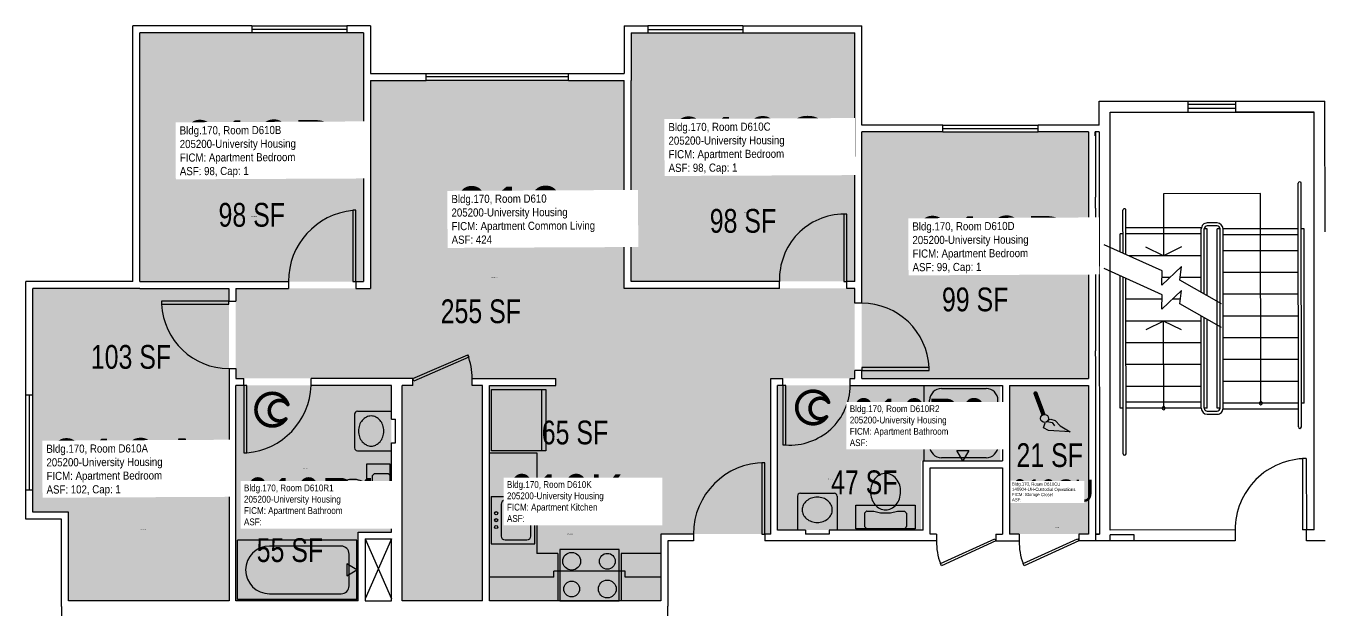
# Model space of a CAD drawing. Header units: inches. Extents: x -88 to 1916, y -52 to 2058.
# Drawn here: x 723 to 1379, y 1711 to 2006 of the extents above; entities that cross this region are included whole.
import ezdxf
from ezdxf.enums import TextEntityAlignment as Align

# ---------------------------------------------------------------- set-up
doc = ezdxf.new("R2010")
doc.units = ezdxf.units.IN
doc.header["$LTSCALE"] = 10
doc.header["$MEASUREMENT"] = 0
doc.layers.get('0').update_dxf_attribs({"linetype": 'CONTINUOUS'})
for name, color, linetype in [('A-DOOR', 2, 'CONTINUOUS'), ('A-FLOR', 3, 'CONTINUOUS'), ('A-GLAZ', 1, 'CONTINUOUS'), ('A-IDEN-ICON', 4, 'CONTINUOUS'), ('A-IDEN-RNUM', 7, 'CONTINUOUS'), ('A-IDEN-SNUM', 4, 'CONTINUOUS'), ('A-IDEN-VNUM', 4, 'CONTINUOUS'), ('A-WALL', 5, 'CONTINUOUS'), ('AREA-TEXT', 3, 'CONTINUOUS'), ('P-SANR-FIXT', 2, 'CONTINUOUS'), ('Rooms-Category-Color', 7, 'CONTINUOUS'), ('Rooms-College-Color', 7, 'CONTINUOUS'), ('Rooms-Department-Color', 7, 'CONTINUOUS'), ('Rooms-Division-Color', 7, 'CONTINUOUS'), ('Rooms-Information', 7, 'CONTINUOUS')]:
    doc.layers.add(name, color=color, linetype=linetype)
doc.styles.add('CP_AREA', font='arial.ttf', dxfattribs={"height": 15})
doc.styles.add('CP_ROOMSNUMBER', font='arial.ttf', dxfattribs={"height": 1})
doc.styles.add('CP_ROOMVNUMBER', font='arial.ttf', dxfattribs={"width": 0.85, "height": 0.075})

# ---------------------------------------------------------------- blocks, each defined once
blk = doc.blocks.new('CPCUST')
at = {"color": 0, "linetype": 'ByBlock'}
for p, q in [((0.0262, -0.0408), (0.0446, -0.0406)), ((0.0297, -0.0341), (0.0376, -0.0302)), ((0.0376, -0.0302), (0.0533, -0.0324)), ((0.0446, -0.0406), (0.0543, -0.0505)), ((0.0533, -0.0324), (0.0745, -0.0479)), ((0.0171, -0.0639), (0.02, -0.0466)), ((0.0358, -0.0705), (0.0171, -0.0639)), ((0.1117, -0.0625), (0.0358, -0.0705)), ((0.0745, -0.0479), (0.1117, -0.0625))]:
    blk.add_line(p, q, dxfattribs=at)
at = {"color": 0, "linetype": 'ByBlock', "const_width": 0.0075}
blk.add_lwpolyline([(-0.0332, 0.0481, 1), (-0.0268, 0.0519, 1)], format="xyb", close=True, dxfattribs=at)
at = {"color": 0, "linetype": 'ByBlock', "const_width": 0.015}
blk.add_lwpolyline([(-0.03, 0.05), (0.01, -0.0193)], dxfattribs=at)
at = {"color": 0, "linetype": 'ByBlock'}
blk.add_circle((0.0158, -0.0313), 0.0141, dxfattribs=at)
blk = doc.blocks.new('CPBATH')
at = {"color": 0, "linetype": 'ByBlock', "const_width": 0.0127}
for points in [[(0.0571, 0.0168, 0.861492), (-0.0551, 0, 1)], [(-0.0551, 0, 0.726902), (0.0487, -0.0337, 1)], [(0.0571, 0.0168, 0.729002), (-0.0084, -0.0042, 1)], [(-0.0084, -0.0042, 0.609468), (0.0487, -0.0337, 1)]]:
    blk.add_lwpolyline(points, format="xyb", dxfattribs=at)
at = {"color": 0, "linetype": 'ByBlock', "const_width": 0.00637}
for points in [[(0.0544, 0.0152, 1), (0.0599, 0.0184, 1)], [(0.0459, -0.0353, 1), (0.0515, -0.0321, 1)]]:
    blk.add_lwpolyline(points, format="xyb", close=True, dxfattribs=at)

msp = doc.modelspace()

# ---------------------------------------------------------------- hatches: boundary and pattern name
at = {"layer": 'Rooms-Category-Color', "true_color": 0x728ef3}
for points in [[(780.33, 2002.3), (893.33, 2002.3), (893.33, 1876.8), (780.33, 1876.8)], [(1028.33, 2002.31), (1141.33, 2002.31), (1141.33, 1876.81), (1028.33, 1876.81)], [(1137.27, 1827.84), (1141.27, 1827.84), (1141.27, 1831.84), (1141.27, 1873.34), (1024.77, 1873.34), (1024.77, 1978.34), (896.77, 1978.34), (896.77, 1873.34), (828.77, 1873.34), (828.77, 1827.84), (832.77, 1827.84), (866.77, 1827.84), (918.02, 1827.84), (918.02, 1824.34), (912.77, 1824.34), (912.77, 1715.59), (953.27, 1715.59), (953.27, 1824.34), (948.02, 1824.34), (948.02, 1827.84), (990.26, 1827.84), (990.26, 1824.34), (1043.27, 1824.34), (1043.27, 1749.39), (1098.77, 1749.39), (1098.77, 1827.84)], [(1144.81, 1827.81), (1259.34, 1827.81), (1259.33, 1952.31), (1144.83, 1952.31)], [(825.33, 1873.3), (726.33, 1873.3), (726.34, 1760.3), (744.34, 1760.3), (744.34, 1715.55), (825.34, 1715.55)], [(866.77, 1824.34), (828.77, 1824.34), (828.77, 1715.59), (890.52, 1715.59), (890.52, 1750.34), (907.27, 1750.34), (907.27, 1824.34)], [(1043.27, 1824.34), (956.77, 1824.34), (956.77, 1715.59), (1043.27, 1715.59)], [(1106.27, 1824.34), (1102.27, 1824.34), (1102.27, 1751.34), (1174.77, 1751.34), (1174.77, 1786.34), (1214.77, 1786.34), (1214.77, 1824.34), (1136.27, 1824.34)], [(1259.34, 1749.31), (1219.34, 1749.31), (1219.34, 1824.31), (1259.34, 1824.31)]]:
    msp.add_hatch(color=171, dxfattribs=at).paths.add_polyline_path(points)
at = {"layer": 'Rooms-College-Color', "true_color": 0xadadad}
for points in [[(780.33, 2002.3), (893.33, 2002.3), (893.33, 1876.8), (780.33, 1876.8)], [(1028.33, 2002.31), (1141.33, 2002.31), (1141.33, 1876.81), (1028.33, 1876.81)], [(1137.27, 1827.84), (1141.27, 1827.84), (1141.27, 1831.84), (1141.27, 1873.34), (1024.77, 1873.34), (1024.77, 1978.34), (896.77, 1978.34), (896.77, 1873.34), (828.77, 1873.34), (828.77, 1827.84), (832.77, 1827.84), (866.77, 1827.84), (918.02, 1827.84), (918.02, 1824.34), (912.77, 1824.34), (912.77, 1715.59), (953.27, 1715.59), (953.27, 1824.34), (948.02, 1824.34), (948.02, 1827.84), (990.26, 1827.84), (990.26, 1824.34), (1043.27, 1824.34), (1043.27, 1749.39), (1098.77, 1749.39), (1098.77, 1827.84)], [(1144.81, 1827.81), (1259.34, 1827.81), (1259.33, 1952.31), (1144.83, 1952.31)], [(825.33, 1873.3), (726.33, 1873.3), (726.34, 1760.3), (744.34, 1760.3), (744.34, 1715.55), (825.34, 1715.55)], [(866.77, 1824.34), (828.77, 1824.34), (828.77, 1715.59), (890.52, 1715.59), (890.52, 1750.34), (907.27, 1750.34), (907.27, 1824.34)], [(1043.27, 1824.34), (956.77, 1824.34), (956.77, 1715.59), (1043.27, 1715.59)], [(1106.27, 1824.34), (1102.27, 1824.34), (1102.27, 1751.34), (1174.77, 1751.34), (1174.77, 1786.34), (1214.77, 1786.34), (1214.77, 1824.34), (1136.27, 1824.34)], [(1259.34, 1749.31), (1219.34, 1749.31), (1219.34, 1824.31), (1259.34, 1824.31)]]:
    msp.add_hatch(color=253, dxfattribs=at).paths.add_polyline_path(points)
at = {"layer": 'Rooms-Department-Color', "true_color": 0x604aed}
for points in [[(780.33, 2002.3), (893.33, 2002.3), (893.33, 1876.8), (780.33, 1876.8)], [(1028.33, 2002.31), (1141.33, 2002.31), (1141.33, 1876.81), (1028.33, 1876.81)], [(1137.27, 1827.84), (1141.27, 1827.84), (1141.27, 1831.84), (1141.27, 1873.34), (1024.77, 1873.34), (1024.77, 1978.34), (896.77, 1978.34), (896.77, 1873.34), (828.77, 1873.34), (828.77, 1827.84), (832.77, 1827.84), (866.77, 1827.84), (918.02, 1827.84), (918.02, 1824.34), (912.77, 1824.34), (912.77, 1715.59), (953.27, 1715.59), (953.27, 1824.34), (948.02, 1824.34), (948.02, 1827.84), (990.26, 1827.84), (990.26, 1824.34), (1043.27, 1824.34), (1043.27, 1749.39), (1098.77, 1749.39), (1098.77, 1827.84)], [(1144.81, 1827.81), (1259.34, 1827.81), (1259.33, 1952.31), (1144.83, 1952.31)], [(825.33, 1873.3), (726.33, 1873.3), (726.34, 1760.3), (744.34, 1760.3), (744.34, 1715.55), (825.34, 1715.55)], [(866.77, 1824.34), (828.77, 1824.34), (828.77, 1715.59), (890.52, 1715.59), (890.52, 1750.34), (907.27, 1750.34), (907.27, 1824.34)], [(1043.27, 1824.34), (956.77, 1824.34), (956.77, 1715.59), (1043.27, 1715.59)], [(1106.27, 1824.34), (1102.27, 1824.34), (1102.27, 1751.34), (1174.77, 1751.34), (1174.77, 1786.34), (1214.77, 1786.34), (1214.77, 1824.34), (1136.27, 1824.34)], [(1259.34, 1749.31), (1219.34, 1749.31), (1219.34, 1824.31), (1259.34, 1824.31)]]:
    msp.add_hatch(color=173, dxfattribs=at).paths.add_polyline_path(points)
at = {"layer": 'Rooms-Division-Color', "true_color": 0x604aed}
for points in [[(780.33, 2002.3), (893.33, 2002.3), (893.33, 1876.8), (780.33, 1876.8)], [(1028.33, 2002.31), (1141.33, 2002.31), (1141.33, 1876.81), (1028.33, 1876.81)], [(1137.27, 1827.84), (1141.27, 1827.84), (1141.27, 1831.84), (1141.27, 1873.34), (1024.77, 1873.34), (1024.77, 1978.34), (896.77, 1978.34), (896.77, 1873.34), (828.77, 1873.34), (828.77, 1827.84), (832.77, 1827.84), (866.77, 1827.84), (918.02, 1827.84), (918.02, 1824.34), (912.77, 1824.34), (912.77, 1715.59), (953.27, 1715.59), (953.27, 1824.34), (948.02, 1824.34), (948.02, 1827.84), (990.26, 1827.84), (990.26, 1824.34), (1043.27, 1824.34), (1043.27, 1749.39), (1098.77, 1749.39), (1098.77, 1827.84)], [(1144.81, 1827.81), (1259.34, 1827.81), (1259.33, 1952.31), (1144.83, 1952.31)], [(825.33, 1873.3), (726.33, 1873.3), (726.34, 1760.3), (744.34, 1760.3), (744.34, 1715.55), (825.34, 1715.55)], [(866.77, 1824.34), (828.77, 1824.34), (828.77, 1715.59), (890.52, 1715.59), (890.52, 1750.34), (907.27, 1750.34), (907.27, 1824.34)], [(1043.27, 1824.34), (956.77, 1824.34), (956.77, 1715.59), (1043.27, 1715.59)], [(1106.27, 1824.34), (1102.27, 1824.34), (1102.27, 1751.34), (1174.77, 1751.34), (1174.77, 1786.34), (1214.77, 1786.34), (1214.77, 1824.34), (1136.27, 1824.34)], [(1259.34, 1749.31), (1219.34, 1749.31), (1219.34, 1824.31), (1259.34, 1824.31)]]:
    msp.add_hatch(color=173, dxfattribs=at).paths.add_polyline_path(points)

# ---------------------------------------------------------------- linework, layer by layer
at = {"layer": 'A-DOOR'}
for p, q in [((887.83, 1912.8), (887.83, 1876.8)), ((889.33, 1912.8), (887.83, 1912.8)), ((889.33, 1876.8), (889.33, 1912.8)), ((1135.82, 1910.81), (1135.83, 1876.81)), ((1137.32, 1910.81), (1135.82, 1910.81)), ((1137.33, 1876.81), (1137.32, 1910.81)), ((887.83, 1876.8), (889.33, 1876.8)), ((1135.83, 1876.81), (1137.33, 1876.81)), ((791.33, 1866.8), (791.33, 1865.3)), ((825.33, 1866.8), (791.33, 1866.8)), ((791.33, 1865.3), (825.33, 1865.3)), ((825.33, 1865.3), (825.33, 1866.8)), ((918.09, 1827.8), (945.88, 1839.86)), ((946.38, 1838.54), (918.59, 1826.48)), ((945.88, 1839.86), (946.38, 1838.54)), ((1178.81, 1833.31), (1144.81, 1833.31)), ((1144.81, 1833.31), (1144.81, 1831.81)), ((1144.81, 1831.81), (1178.81, 1831.81)), ((1178.81, 1831.81), (1178.81, 1833.31)), ((832.84, 1824.3), (832.84, 1790.3)), ((834.34, 1824.3), (832.84, 1824.3)), ((834.34, 1790.3), (834.34, 1824.3)), ((918.59, 1826.48), (918.09, 1827.8)), ((1104.96, 1824.31), (1104.96, 1794.31)), ((1106.46, 1824.31), (1104.96, 1824.31)), ((1106.46, 1794.31), (1106.46, 1824.31)), ((1104.96, 1794.31), (1106.46, 1794.31)), ((832.84, 1790.3), (834.34, 1790.3)), ((1094.34, 1785.31), (1094.34, 1749.31)), ((1095.84, 1785.31), (1094.34, 1785.31)), ((1095.84, 1749.31), (1095.84, 1785.31)), ((1369.27, 1787.37), (1367.27, 1787.37)), ((1367.27, 1787.37), (1367.29, 1751.37)), ((1369.27, 1787.37), (1369.29, 1751.37)), ((1369.29, 1751.37), (1367.29, 1751.37)), ((1094.34, 1749.31), (1095.84, 1749.31)), ((1184.53, 1734.43), (1212.06, 1746.96)), ((1212.59, 1745.81), (1185.05, 1733.28)), ((1212.06, 1746.96), (1212.59, 1745.81)), ((1226.28, 1734.43), (1253.81, 1746.96)), ((1254.34, 1745.81), (1226.8, 1733.28)), ((1253.81, 1746.96), (1254.34, 1745.81)), ((1185.05, 1733.28), (1184.53, 1734.43)), ((1226.8, 1733.28), (1226.28, 1734.43))]:
    msp.add_line(p, q, dxfattribs=at)
for centre, radius, start, end in [((891.33, 1876.8), 36, 95.58027, 180.00104), ((1136.04, 1878.07), 32.74, 90.37521, 182.2112), ((825.45, 1866.95), 34.15, 182.77323, 269.81318), ((1144.79, 1831.75), 34.06, 2.61913, 89.92593), ((914.09, 1827.8), 34, 0.00104, 20.76941), ((831.32, 1825.71), 35.54, 274.86122, 357.72518), ((1108.59, 1824.6), 30.37, 265.97113, 359.44972), ((1095.84, 1749.31), 36, 90.00104, 180.00104), ((1369.29, 1751.37), 36, 90.03137, 180.03137), ((1211.66, 1744.92), 29.09, 178.24893, 201.15027), ((1253.41, 1744.92), 29.09, 178.24893, 201.15027)]:
    msp.add_arc(centre, radius, start, end, dxfattribs=at)
at = {"layer": 'A-FLOR'}
for p, q in [((1333.68, 1966.1), (1309.68, 1966.09)), ((1333.68, 1964.1), (1309.68, 1964.09)), ((1365.27, 1803.37), (1365.2, 1926.37)), ((1366.77, 1803.37), (1366.7, 1926.37)), ((1346.2, 1921.15), (1297.2, 1921.12)), ((1297.2, 1921.12), (1297.22, 1889.83)), ((1346.26, 1815.36), (1346.2, 1921.15)), ((1276.72, 1891.11), (1276.71, 1912.82)), ((1278.22, 1890.43), (1278.21, 1912.82)), ((1316.21, 1903.84), (1278.21, 1903.82)), ((1316.23, 1871.31), (1316.21, 1903.34)), ((1319.21, 1903.34), (1317.71, 1903.34)), ((1317.73, 1870.46), (1317.71, 1903.34)), ((1324.21, 1906.34), (1319.21, 1906.34)), ((1324.21, 1904.84), (1319.21, 1904.84)), ((1319.23, 1869.61), (1319.21, 1903.34)), ((1325.71, 1903.35), (1324.21, 1903.34)), ((1324.26, 1812.84), (1324.21, 1903.34)), ((1325.76, 1812.85), (1325.71, 1903.35)), ((1365.21, 1903.37), (1327.21, 1903.35)), ((1327.26, 1812.85), (1327.21, 1903.35)), ((1368.21, 1903.37), (1366.71, 1903.37)), ((1368.26, 1815.37), (1368.21, 1903.37)), ((1276.71, 1900.82), (1275.21, 1900.82)), ((1275.22, 1891.79), (1275.21, 1900.82)), ((1316.21, 1900.84), (1278.21, 1900.82)), ((1365.21, 1900.37), (1327.21, 1900.35)), ((1296.55, 1882.14), (1267.22, 1895.4)), ((1316.22, 1889.84), (1279.57, 1889.82)), ((1297.22, 1889.83), (1288.22, 1894.22)), ((1306.22, 1894.23), (1297.22, 1889.83)), ((1365.22, 1892.37), (1327.22, 1892.35)), ((1296.56, 1870.14), (1267.23, 1883.4)), ((1306.2, 1884.3), (1296.26, 1874.91)), ((1305.38, 1877.45), (1306.2, 1884.3)), ((1275.26, 1812.82), (1275.22, 1879.79)), ((1276.77, 1789.82), (1276.72, 1879.11)), ((1278.27, 1789.82), (1278.22, 1878.43)), ((1296.26, 1874.91), (1296.55, 1882.14)), ((1300.41, 1878.83), (1296.41, 1878.83)), ((1326.49, 1865.5), (1305.38, 1877.45)), ((1316.22, 1878.84), (1305.55, 1878.83)), ((1365.22, 1881.37), (1327.22, 1881.35)), ((1306.21, 1872.3), (1296.26, 1862.91)), ((1296.26, 1862.91), (1296.56, 1870.14)), ((1305.39, 1865.45), (1306.21, 1872.3)), ((1365.23, 1870.37), (1327.23, 1870.35)), ((1296.46, 1867.83), (1278.23, 1867.82)), ((1305.67, 1867.83), (1301.47, 1867.83)), ((1326.5, 1853.5), (1305.39, 1865.45)), ((1316.24, 1856.84), (1278.24, 1856.82)), ((1297.24, 1856.83), (1288.24, 1852.43)), ((1306.24, 1852.44), (1297.24, 1856.83)), ((1297.26, 1812.83), (1297.24, 1856.83)), ((1316.26, 1812.84), (1316.24, 1859.31)), ((1317.76, 1812.84), (1317.74, 1858.46)), ((1319.26, 1812.84), (1319.24, 1857.61)), ((1365.24, 1859.37), (1327.24, 1859.35)), ((1316.24, 1845.84), (1278.24, 1845.82)), ((1365.24, 1848.37), (1327.24, 1848.35)), ((1365.25, 1837.37), (1327.25, 1837.35)), ((1316.25, 1834.84), (1278.25, 1834.82)), ((1316.25, 1823.84), (1278.25, 1823.82)), ((1365.25, 1826.37), (1327.25, 1826.35)), ((1276.76, 1812.82), (1275.26, 1812.82)), ((1316.26, 1815.84), (1278.26, 1815.82)), ((1316.26, 1812.84), (1278.26, 1812.82)), ((1319.26, 1812.84), (1317.76, 1812.84)), ((1319.26, 1811.34), (1324.26, 1811.34)), ((1325.76, 1812.85), (1324.26, 1812.84)), ((1365.26, 1812.37), (1327.22, 1812.35)), ((1365.26, 1815.37), (1327.26, 1815.35)), ((1368.26, 1815.37), (1366.76, 1815.37)), ((1319.26, 1809.84), (1324.26, 1809.84)), ((907.34, 1746.8), (894.09, 1716.55)), ((894.09, 1746.8), (907.34, 1716.55))]:
    msp.add_line(p, q, dxfattribs=at)
for centre, radius, start, end in [((1365.95, 1926.37), 0.75, 0.03137, 180.03137), ((1277.46, 1912.82), 0.75, 0.03137, 180.03137), ((1319.21, 1903.34), 3, 90.03137, 180.03137), ((1319.21, 1903.34), 1.5, 90.03137, 180.03137), ((1324.21, 1903.34), 3, 0.03137, 90.03137), ((1324.21, 1903.34), 1.5, 0.03137, 90.03137), ((1297.26, 1812.83), 0.75, 90.03137, 270.03137), ((1297.26, 1812.83), 0.75, 270.03137, 90.03137), ((1319.26, 1812.84), 3, 180.03137, 270.03137), ((1319.26, 1812.84), 1.5, 180.03137, 270.03137), ((1324.26, 1812.84), 3, 270.03137, 0.03137), ((1324.26, 1812.84), 1.5, 270.03137, 0.03137), ((1346.26, 1815.36), 0.75, 90.03137, 270.03137), ((1346.26, 1815.36), 0.75, 270.03137, 90.03137), ((1366.02, 1803.37), 0.75, 180.03137, 0.03137), ((1277.52, 1789.82), 0.75, 180.03137, 0.03137)]:
    msp.add_arc(centre, radius, start, end, dxfattribs=at)
at = {"layer": 'A-GLAZ'}
for p, q in [((836.83, 2005.8), (884.83, 2005.8)), ((884.83, 2004.05), (836.83, 2004.05)), ((884.83, 2002.3), (836.83, 2002.3)), ((1084.83, 2005.81), (1036.83, 2005.81)), ((1036.83, 2004.06), (1084.83, 2004.06)), ((1036.83, 2002.31), (1084.83, 2002.31)), ((924.83, 1981.81), (996.83, 1981.81)), ((996.83, 1980.06), (924.83, 1980.06)), ((996.83, 1978.31), (924.83, 1978.31)), ((1185.83, 1955.81), (1233.83, 1955.81)), ((1185.83, 1954.06), (1233.83, 1954.06)), ((1185.83, 1952.31), (1233.83, 1952.31)), ((722.84, 1771.55), (722.84, 1819.55)), ((724.59, 1771.55), (724.59, 1819.55)), ((726.34, 1771.55), (726.34, 1819.55))]:
    msp.add_line(p, q, dxfattribs=at)
at = {"layer": 'A-WALL'}
for p, q in [((836.83, 2005.8), (776.83, 2005.8)), ((776.83, 1876.8), (776.83, 2005.8)), ((836.83, 2002.3), (780.33, 2002.3)), ((780.33, 1876.8), (780.33, 2002.3)), ((836.83, 2005.8), (836.83, 2002.3)), ((884.83, 2005.8), (884.83, 2002.3)), ((896.83, 2005.8), (884.83, 2005.8)), ((893.33, 2002.3), (884.83, 2002.3)), ((893.33, 2002.3), (893.33, 1979.3)), ((896.83, 2005.8), (896.83, 1981.8)), ((1024.83, 2005.81), (1024.83, 1981.81)), ((1024.83, 2005.81), (1036.83, 2005.81)), ((1028.33, 2002.31), (1028.33, 1978.31)), ((1028.33, 2002.31), (1036.83, 2002.31)), ((1036.83, 2005.81), (1036.83, 2002.31)), ((1084.83, 2005.81), (1084.83, 2002.31)), ((1084.83, 2005.81), (1144.83, 2005.81)), ((1084.83, 2002.31), (1141.33, 2002.31)), ((1141.33, 1955.81), (1141.33, 2002.31)), ((1144.83, 1955.81), (1144.83, 2005.81)), ((896.83, 1981.8), (924.83, 1981.81)), ((924.83, 1978.31), (924.83, 1981.81)), ((996.83, 1978.31), (996.83, 1981.81)), ((996.83, 1981.81), (1024.83, 1981.81)), ((893.33, 1979.3), (893.33, 1876.8)), ((896.83, 1978.3), (924.83, 1978.31)), ((896.83, 1978.3), (896.83, 1873.3)), ((996.83, 1978.31), (1024.83, 1978.31)), ((1024.83, 1873.31), (1024.83, 1978.31)), ((1028.33, 1876.81), (1028.33, 1978.31)), ((1264.68, 1967.81), (1309.68, 1967.84)), ((1264.68, 1955.81), (1264.68, 1967.81)), ((1309.68, 1967.84), (1333.68, 1967.85)), ((1309.68, 1962.34), (1309.68, 1967.84)), ((1333.68, 1967.85), (1378.68, 1967.87)), ((1333.68, 1962.35), (1333.68, 1967.85)), ((1378.71, 1901.87), (1378.68, 1967.87)), ((1270.18, 1962.32), (1309.68, 1962.34)), ((1270.29, 1751.32), (1270.18, 1962.32)), ((1309.68, 1962.34), (1333.68, 1962.35)), ((1373.18, 1962.37), (1333.68, 1962.35)), ((1333.68, 1962.35), (1373.18, 1962.37)), ((1373.29, 1751.37), (1373.18, 1962.37)), ((1141.33, 1876.81), (1141.33, 1955.81)), ((1185.83, 1955.81), (1144.83, 1955.81)), ((1185.83, 1952.31), (1185.83, 1955.81)), ((1233.83, 1952.31), (1233.83, 1955.81)), ((1262.83, 1955.81), (1233.83, 1955.81)), ((1264.68, 1955.81), (1262.68, 1955.81)), ((1144.83, 1865.81), (1144.83, 1952.31)), ((1185.83, 1952.31), (1144.83, 1952.31)), ((1259.33, 1952.31), (1233.83, 1952.31)), ((1259.33, 1952.31), (1259.34, 1827.81)), ((1262.69, 1950.31), (1262.68, 1952.31)), ((1264.68, 1952.31), (1262.68, 1952.31)), ((1262.83, 1952.31), (1262.83, 1919.31)), ((1264.68, 1952.31), (1264.71, 1901.81)), ((1262.7, 1919.31), (1262.71, 1913.81)), ((1262.83, 1913.81), (1262.83, 1841.81)), ((1264.71, 1898.31), (1264.8, 1749.31)), ((1264.73, 1901.81), (1264.73, 1898.31)), ((776.83, 1876.8), (722.83, 1876.8)), ((722.84, 1819.55), (722.83, 1876.8)), ((780.33, 1876.8), (855.33, 1876.8)), ((855.33, 1876.8), (855.33, 1873.3)), ((889.33, 1876.8), (889.33, 1873.3)), ((889.33, 1876.8), (893.33, 1876.8)), ((1103.33, 1876.81), (1028.33, 1876.81)), ((1103.33, 1873.31), (1103.33, 1876.81)), ((1137.33, 1873.31), (1137.33, 1876.81)), ((1141.33, 1876.81), (1137.33, 1876.81)), ((780.33, 1873.3), (726.33, 1873.3)), ((726.34, 1819.55), (726.33, 1873.3)), ((780.33, 1873.3), (825.33, 1873.3)), ((825.33, 1873.3), (825.33, 1866.8)), ((828.83, 1873.3), (828.83, 1866.8)), ((828.83, 1873.3), (855.33, 1873.3)), ((889.33, 1873.3), (896.83, 1873.3)), ((1103.33, 1873.31), (1024.83, 1873.31)), ((1141.33, 1873.31), (1137.33, 1873.31)), ((1141.33, 1865.81), (1141.33, 1873.31)), ((825.33, 1866.8), (828.83, 1866.8)), ((1144.83, 1865.81), (1141.33, 1865.81)), ((1262.74, 1841.81), (1262.75, 1836.31)), ((825.34, 1832.8), (828.84, 1832.8)), ((825.34, 1832.8), (825.34, 1715.55)), ((828.84, 1832.8), (828.84, 1827.8)), ((1144.81, 1831.81), (1141.34, 1831.81)), ((1141.34, 1827.81), (1141.34, 1831.81)), ((1144.81, 1827.81), (1144.81, 1831.81)), ((1262.83, 1836.31), (1262.84, 1751.31)), ((828.84, 1827.8), (832.84, 1827.8)), ((832.84, 1824.3), (828.84, 1824.3)), ((828.84, 1715.55), (828.84, 1824.3)), ((832.84, 1824.3), (832.84, 1827.8)), ((832.84, 1824.3), (832.84, 1827.8)), ((866.84, 1824.3), (866.84, 1827.8)), ((918.09, 1827.8), (866.84, 1827.8)), ((907.34, 1824.3), (866.84, 1824.3)), ((907.34, 1807.3), (907.34, 1824.3)), ((918.09, 1824.3), (912.84, 1824.3)), ((912.84, 1715.55), (912.84, 1824.3)), ((918.09, 1824.3), (918.09, 1827.8)), ((948.09, 1824.31), (948.09, 1827.81)), ((948.09, 1827.81), (990.32, 1827.81)), ((953.34, 1824.31), (948.09, 1824.31)), ((953.34, 1715.56), (953.34, 1824.31)), ((956.84, 1824.31), (990.32, 1824.31)), ((956.84, 1715.56), (956.84, 1824.31)), ((990.32, 1824.31), (990.32, 1827.81)), ((1098.84, 1827.81), (1104.96, 1827.81)), ((1098.84, 1749.31), (1098.84, 1827.81)), ((1104.96, 1824.31), (1102.34, 1824.31)), ((1102.34, 1751.31), (1102.34, 1824.31)), ((1104.96, 1824.31), (1104.96, 1827.81)), ((1138.96, 1824.31), (1138.96, 1827.81)), ((1138.96, 1827.81), (1141.34, 1827.81)), ((1138.96, 1824.31), (1215.84, 1824.31)), ((1144.81, 1827.81), (1259.34, 1827.81)), ((1215.84, 1824.31), (1215.84, 1786.31)), ((1219.34, 1824.31), (1219.34, 1749.31)), ((1219.34, 1824.31), (1259.34, 1824.31)), ((1259.34, 1824.31), (1259.34, 1749.31)), ((722.84, 1819.55), (726.34, 1819.55)), ((907.34, 1807.3), (909.34, 1807.3)), ((909.34, 1795.3), (909.34, 1807.3)), ((907.34, 1795.3), (909.34, 1795.3)), ((907.34, 1750.3), (907.34, 1795.3)), ((1175.84, 1786.31), (1215.84, 1786.31)), ((1175.84, 1751.31), (1175.84, 1786.31)), ((1179.34, 1782.81), (1215.84, 1782.81)), ((1179.34, 1749.31), (1179.34, 1782.81)), ((1215.84, 1782.81), (1215.84, 1749.31)), ((722.84, 1771.55), (726.34, 1771.55)), ((722.84, 1756.8), (722.84, 1771.55)), ((726.34, 1760.3), (726.34, 1771.55)), ((744.34, 1760.3), (726.34, 1760.3)), ((744.34, 1715.55), (744.34, 1760.3)), ((740.84, 1756.8), (722.84, 1756.8)), ((740.84, 1712.8), (740.84, 1756.8)), ((1116.34, 1751.31), (1102.34, 1751.31)), ((1116.34, 1751.31), (1116.34, 1749.31)), ((1128.34, 1751.31), (1128.34, 1749.31)), ((1175.84, 1751.31), (1128.34, 1751.31)), ((1262.79, 1751.31), (1262.8, 1749.31)), ((1262.84, 1751.31), (1262.84, 1745.81)), ((1333.29, 1751.35), (1270.29, 1751.32)), ((1333.29, 1751.35), (1333.3, 1745.85)), ((1369.3, 1745.87), (1369.29, 1751.37)), ((1373.29, 1751.37), (1369.29, 1751.37)), ((890.59, 1750.3), (907.34, 1750.3)), ((890.59, 1715.55), (890.59, 1750.3)), ((894.09, 1746.8), (907.34, 1746.8)), ((894.09, 1746.8), (894.09, 1715.55)), ((907.34, 1715.55), (907.34, 1746.8)), ((1059.84, 1749.31), (1043.34, 1749.31)), ((1043.34, 1749.31), (1043.34, 1715.56)), ((1059.84, 1745.81), (1046.84, 1745.81)), ((1046.84, 1745.81), (1046.84, 1712.81)), ((1059.84, 1749.31), (1059.84, 1745.81)), ((1098.84, 1749.31), (1095.84, 1749.31)), ((1095.84, 1749.31), (1095.84, 1745.81)), ((1182.59, 1745.81), (1095.84, 1745.81)), ((1128.34, 1749.31), (1116.34, 1749.31)), ((1182.59, 1749.31), (1179.34, 1749.31)), ((1182.59, 1749.31), (1182.59, 1745.81)), ((1212.59, 1749.31), (1212.59, 1745.81)), ((1212.59, 1749.31), (1215.84, 1749.31)), ((1212.59, 1745.81), (1224.34, 1745.81)), ((1224.34, 1749.31), (1219.34, 1749.31)), ((1224.34, 1749.31), (1224.34, 1745.81)), ((1254.34, 1749.31), (1254.34, 1745.81)), ((1259.34, 1749.31), (1254.34, 1749.31)), ((1262.84, 1745.81), (1254.34, 1745.81)), ((1262.8, 1749.31), (1264.8, 1749.31)), ((1264.8, 1749.31), (1262.8, 1749.31)), ((1264.8, 1745.81), (1262.8, 1745.81)), ((1270.3, 1745.82), (1264.8, 1745.81)), ((1282.3, 1748.82), (1270.3, 1748.82)), ((1270.3, 1745.82), (1270.3, 1748.82)), ((1282.3, 1745.82), (1270.3, 1745.82)), ((1282.3, 1745.82), (1282.3, 1748.82)), ((1333.3, 1745.85), (1282.3, 1745.82)), ((1378.8, 1745.87), (1369.3, 1745.87)), ((740.84, 1712.8), (740.84, 1668.8)), ((825.34, 1715.55), (744.34, 1715.55)), ((890.59, 1715.55), (828.84, 1715.55)), ((894.09, 1715.55), (907.34, 1715.55)), ((953.34, 1715.56), (912.84, 1715.55)), ((1043.34, 1715.56), (956.84, 1715.56)), ((1046.84, 1679.81), (1046.84, 1712.81))]:
    msp.add_line(p, q, dxfattribs=at)
at = {"layer": 'P-SANR-FIXT'}
for p, q in [((1176.21, 1824.31), (1176.21, 1786.31)), ((957.82, 1791.31), (957.82, 1822.31)), ((957.82, 1822.31), (985.32, 1822.31)), ((983.07, 1822.31), (983.07, 1791.31)), ((985.32, 1822.31), (985.32, 1791.31)), ((1179.09, 1793.81), (1179.09, 1816.81)), ((1185.09, 1822.81), (1207.59, 1822.81)), ((1213.59, 1793.81), (1213.59, 1816.81)), ((890.21, 1811.3), (907.34, 1811.3)), ((888.71, 1809.8), (888.71, 1792.8)), ((890.21, 1791.3), (907.34, 1791.3)), ((985.32, 1791.31), (957.82, 1791.31)), ((1195.84, 1786.31), (1192.84, 1791.51)), ((1192.84, 1791.51), (1198.84, 1791.51)), ((1198.84, 1791.51), (1195.84, 1786.31)), ((894.71, 1784.65), (894.71, 1754.65)), ((906.71, 1784.65), (894.71, 1784.65)), ((906.71, 1754.65), (906.71, 1784.65)), ((956.84, 1790.31), (980.84, 1790.31)), ((980.84, 1790.31), (980.84, 1739.56)), ((1207.59, 1787.81), (1185.09, 1787.81)), ((897.71, 1778.8), (898.59, 1779.68)), ((897.71, 1775.36), (897.71, 1778.8)), ((898.88, 1779.8), (905.54, 1779.8)), ((905.83, 1779.68), (906.71, 1778.8)), ((906.71, 1778.8), (906.71, 1759.8)), ((898.71, 1771.8), (897.73, 1775.25)), ((898.71, 1766.8), (898.71, 1771.8)), ((897.71, 1763.3), (898.71, 1766.8)), ((957.74, 1768.31), (979.74, 1768.31)), ((957.74, 1768.31), (957.74, 1744.31)), ((964.74, 1766.31), (975.74, 1766.31)), ((979.74, 1744.31), (979.74, 1768.31)), ((1112.34, 1768.43), (1112.34, 1751.31)), ((1113.84, 1769.93), (1130.84, 1769.93)), ((1132.34, 1768.43), (1132.34, 1751.31)), ((897.71, 1759.98), (897.71, 1763.3)), ((898.71, 1758.8), (897.83, 1759.68)), ((905.71, 1758.8), (898.71, 1758.8)), ((906.71, 1759.8), (905.71, 1758.8)), ((962.74, 1764.31), (962.74, 1748.31)), ((977.74, 1748.31), (977.74, 1764.31)), ((1141.84, 1763.93), (1171.84, 1763.93)), ((1141.84, 1751.93), (1141.84, 1763.93)), ((1146.34, 1759.93), (1147.21, 1760.81)), ((1146.34, 1752.93), (1146.34, 1759.93)), ((1147.51, 1760.93), (1150.84, 1760.93)), ((1150.84, 1760.93), (1154.28, 1759.95)), ((1154.39, 1759.93), (1159.28, 1759.93)), ((1159.39, 1759.95), (1162.84, 1760.93)), ((1162.84, 1760.93), (1166.34, 1760.93)), ((1166.34, 1760.93), (1167.21, 1760.06)), ((1167.34, 1759.76), (1167.34, 1753.11)), ((1171.84, 1763.93), (1171.84, 1751.93)), ((894.71, 1754.65), (906.71, 1754.65)), ((1171.84, 1751.93), (1141.84, 1751.93)), ((1147.34, 1751.93), (1146.34, 1752.93)), ((1166.34, 1751.93), (1147.34, 1751.93)), ((1167.21, 1752.81), (1166.34, 1751.93)), ((889.96, 1746.18), (829.71, 1746.18)), ((829.71, 1716.18), (829.71, 1746.18)), ((889.96, 1716.18), (889.96, 1746.18)), ((964.74, 1746.31), (975.74, 1746.31)), ((881.93, 1743.23), (845.78, 1743.23)), ((885.95, 1723.15), (885.95, 1739.21)), ((957.74, 1744.31), (979.74, 1744.31)), ((991.34, 1739.56), (980.84, 1739.56)), ((991.34, 1739.56), (991.34, 1715.56)), ((1022.34, 1741.56), (992.34, 1741.56)), ((992.34, 1741.56), (992.34, 1715.56)), ((1022.34, 1715.56), (1022.34, 1741.56)), ((1023.34, 1739.56), (1023.34, 1715.56)), ((1043.34, 1739.56), (1023.34, 1739.56)), ((889.96, 1731.18), (884.77, 1734.18)), ((884.77, 1734.18), (884.77, 1728.18)), ((884.77, 1728.18), (889.96, 1731.18)), ((989.34, 1727.56), (956.84, 1727.56)), ((989.34, 1727.56), (989.34, 1730.56)), ((1025.34, 1730.56), (989.34, 1730.56)), ((1025.34, 1727.56), (1025.34, 1730.56)), ((1043.34, 1727.56), (1025.34, 1727.56)), ((845.78, 1719.13), (881.93, 1719.13)), ((889.96, 1716.18), (829.71, 1716.18)), ((992.34, 1715.56), (1022.34, 1715.56))]:
    msp.add_line(p, q, dxfattribs=at)
for centre, radius in [((960.24, 1759.81), 0.791), ((967.36, 1756.31), 1.5), ((960.24, 1756.31), 0.791), ((960.24, 1752.81), 0.791), ((998.34, 1735.56), 4.5), ((1016.34, 1735.56), 4), ((998.34, 1721.56), 4), ((1016.34, 1721.56), 4.5)]:
    msp.add_circle(centre, radius, dxfattribs=at)
for centre, radius, start, end in [((1185.09, 1816.81), 6, 90.00104, 180.00104), ((1207.59, 1816.81), 6, 0.00104, 90.00104), ((890.21, 1809.8), 1.5, 90.00104, 180.00104), ((899.71, 1801.3), 9, 160.77168, 180.00104), ((898.44, 1801.75), 7.65, 139.90013, 160.77168), ((897.63, 1802.43), 6.59, 116.19262, 139.90013), ((897.11, 1803.48), 5.42, 90.00104, 116.19262), ((897.11, 1803.48), 5.42, 63.80945, 90.00104), ((896.59, 1802.43), 6.59, 40.10194, 63.80945), ((895.78, 1801.75), 7.65, 19.23039, 40.10194), ((894.51, 1801.3), 9, 0.00104, 19.23039), ((899.71, 1801.3), 9, 180.00104, 199.23039), ((898.44, 1800.86), 7.65, 199.23039, 220.10194), ((895.78, 1800.86), 7.65, 319.90013, 340.77168), ((894.51, 1801.3), 9, 340.77168, 0.00104), ((890.21, 1792.8), 1.5, 180.00104, 270.00104), ((897.63, 1800.18), 6.59, 220.10194, 243.80945), ((897.11, 1799.12), 5.42, 243.80945, 270.00104), ((897.11, 1799.12), 5.42, 270.00104, 296.19262), ((896.59, 1800.18), 6.59, 296.19262, 319.90013), ((1185.09, 1793.81), 6, 180.00104, 270.00104), ((1207.59, 1793.81), 6, 270.00104, 0.00104), ((898.88, 1779.39), 0.418, 90.00104, 135.00104), ((905.54, 1779.39), 0.418, 45.00104, 90.00104), ((1157.55, 1772.22), 7.89, 116.70223, 140.52858), ((1156.84, 1773.63), 6.3, 90.00104, 116.70223), ((1156.84, 1773.63), 6.3, 63.29985, 90.00104), ((1156.12, 1772.22), 7.89, 39.4735, 63.29985), ((885.02, 1769.3), 6.3, 153.29985, 180.00104), ((886.43, 1768.59), 7.89, 129.4735, 153.29985), ((887.93, 1766.77), 10.24, 108.83642, 129.4735), ((887.38, 1768.37), 8.55, 86.2256, 108.83642), ((887.95, 1765.73), 11.18, 71.16565, 90.00104), ((888.54, 1767.48), 9.33, 50.52858, 71.16565), ((889.46, 1768.59), 7.89, 26.70223, 50.52858), ((890.88, 1769.3), 6.3, 0.00104, 26.70223), ((1160.41, 1770.7), 11.18, 161.16565, 180.00104), ((1158.66, 1771.3), 9.33, 140.52858, 161.16565), ((1154.31, 1770.72), 10.24, 18.83642, 39.4735), ((1155.91, 1771.26), 8.55, 356.2256, 18.83642), ((885.02, 1769.3), 6.3, 180.00104, 206.70223), ((886.43, 1770.02), 7.89, 206.70223, 230.52858), ((889.46, 1770.02), 7.89, 309.4735, 333.29985), ((890.88, 1769.3), 6.3, 333.29985, 0.00104), ((898.29, 1768.75), 0.418, 0.00104, 15.94643), ((964.74, 1764.31), 2, 90.00104, 180.00104), ((975.74, 1764.31), 2, 0.00104, 90.00104), ((1113.84, 1768.43), 1.5, 90.00104, 180.00104), ((1121.21, 1761.02), 6.59, 130.10194, 153.80945), ((1121.89, 1760.2), 7.65, 109.23039, 130.10194), ((1122.34, 1758.93), 9, 90.00104, 109.23039), ((1122.34, 1758.93), 9, 70.77168, 90.00104), ((1122.78, 1760.2), 7.65, 49.90013, 70.77168), ((1123.46, 1761.02), 6.59, 26.19262, 49.90013), ((1130.84, 1768.43), 1.5, 0.00104, 90.00104), ((1160.41, 1770.7), 11.18, 180.00104, 198.83642), ((1158.66, 1770.1), 9.33, 198.83642, 219.4735), ((1155.01, 1770.1), 9.33, 320.52858, 341.16565), ((1153.26, 1770.7), 11.18, 341.16565, 0.00104), ((887.35, 1771.13), 9.33, 230.52858, 251.16565), ((887.95, 1772.88), 11.18, 251.16565, 270.00104), ((887.95, 1772.88), 11.18, 270.00104, 288.83642), ((888.54, 1771.13), 9.33, 288.83642, 309.4735), ((898.13, 1759.98), 0.418, 180.00104, 225.00104), ((1120.16, 1761.53), 5.42, 153.80945, 180.00104), ((1120.16, 1761.53), 5.42, 180.00104, 206.19262), ((1121.21, 1762.05), 6.59, 206.19262, 229.90013), ((1123.46, 1762.05), 6.59, 310.10194, 333.80945), ((1124.52, 1761.53), 5.42, 0.00104, 26.19262), ((1124.52, 1761.53), 5.42, 333.80945, 0.00104), ((1147.51, 1760.52), 0.418, 90.00104, 135.00104), ((1157.55, 1769.18), 7.89, 219.4735, 243.29985), ((1156.84, 1767.77), 6.3, 243.29985, 270.00104), ((1154.39, 1760.35), 0.418, 254.05564, 270.00104), ((1156.78, 1760.35), 0.418, 270.00104, 285.94643), ((1156.84, 1767.77), 6.3, 270.00104, 296.70223), ((1156.12, 1769.18), 7.89, 296.70223, 320.52858), ((1166.92, 1759.76), 0.418, 0.00104, 45.00104), ((1121.89, 1762.86), 7.65, 229.90013, 250.77168), ((1122.34, 1764.14), 9, 250.77168, 270.00104), ((1122.34, 1764.14), 9, 270.00104, 289.23039), ((1122.78, 1762.86), 7.65, 289.23039, 310.10194), ((1166.92, 1753.11), 0.418, 315.00104, 0.00104), ((964.74, 1748.31), 2, 180.00104, 270.00104), ((975.74, 1748.31), 2, 270.00104, 0.00104), ((845.78, 1731.18), 12.05, 90.00104, 270.00104), ((881.93, 1739.21), 4.02, 0.00104, 90.00104), ((881.93, 1723.15), 4.02, 270.00104, 0.00104)]:
    msp.add_arc(centre, radius, start, end, dxfattribs=at)

# ---------------------------------------------------------------- block references
at = {"layer": 'A-IDEN-ICON'}
for name, p, xscale, yscale, zscale, rotation in [('CPBATH', (846.88, 1812.1), 144.0000000054818, 144.0000000054818, 144.0000000054818, 1.252884216708593), ('CPBATH', (1119.9, 1813.2), 144.0000000054818, 144.0000000054818, 144.0000000054818, 1.252884216708593), ('CPCUST', (1235.63, 1812.48), 144.0000000047988, 144.0000000047988, 144.0000000047988, 350.4938025657615)]:
    msp.add_blockref(name, p, dxfattribs=dict(at, xscale=xscale, yscale=yscale, zscale=zscale, rotation=rotation))

# ---------------------------------------------------------------- texts
at = {"layer": 'A-IDEN-RNUM', "style": 'CP_ROOMSNUMBER'}
for s, rotation, p in [('0610-B0', 0.2938, (836.55, 1909.42)), ('0610-C0', 0.27218, (1085.36, 1911.51)), ('0610-00', 0.27608, (957.88, 1878.52)), ('0610-D0', 0.27608, (1206.29, 1862.11)), ('0610-A0', 0.2938, (780.73, 1751.29)), ('0610-CU', 359.81637, (1242.64, 1752.56))]:
    msp.add_text(s, height=0.36, rotation=rotation, dxfattribs=at).set_placement(p)
for s, p in [('0610-R1', (862.5, 1782.3)), ('0610-R2', (1127.23, 1776.87)), ('0610-K0', (996.04, 1749.19))]:
    msp.add_text(s, height=0.36, dxfattribs=at).set_placement(p)
at = {"layer": 'A-IDEN-SNUM', "style": 'CP_ROOMSNUMBER'}
for s, rotation, p in [('1700D610B0', 0.2938, (836.55, 1909.42)), ('1700D610C0', 0.27218, (1085.36, 1911.51)), ('1700D61000', 0.27608, (957.88, 1878.52)), ('1700D610D0', 0.27608, (1206.29, 1862.11)), ('1700D610A0', 0.2938, (780.73, 1751.29)), ('1700D610CU', 359.81637, (1242.64, 1752.56))]:
    msp.add_text(s, height=0.36, rotation=rotation, dxfattribs=at).set_placement(p)
for s, p in [('1700D610R1', (862.5, 1782.3)), ('1700D610R2', (1127.23, 1776.87)), ('1700D610K0', (996.04, 1749.19))]:
    msp.add_text(s, height=0.36, dxfattribs=at).set_placement(p)
at = {"layer": 'A-IDEN-VNUM', "style": 'CP_ROOMVNUMBER', "width": 0.85}
for s, height, rotation, p in [('610B', 28.8, 0.27218, (800.55, 1929.2)), ('610C', 28.8, 0.27218, (1047.31, 1930.89)), ('610', 28.8, 0.27218, (937.75, 1895.77)), ('610D', 28.8, 0.27218, (1170.48, 1880.73)), ('610A', 28.8, 0.27622, (733.24, 1768.47)), ('610CU', 11.143, 359.81637, (1220.66, 1765.8))]:
    msp.add_text(s, height=height, rotation=rotation, dxfattribs=at).set_placement(p)
at = {"layer": 'A-IDEN-VNUM', "style": 'CP_ROOMVNUMBER'}
for s, width, p in [('610R2', 0.7, (1138.78, 1793.66)), ('610R1', 0.7, (832.9, 1753.68)), ('610K', 0.75, (965.67, 1755.4))]:
    msp.add_text(s, height=24, dxfattribs=dict(at, width=width)).set_placement(p)
at = {"layer": 'AREA-TEXT', "style": 'CP_AREA', "width": 0.75}
for s, p in [('98 SF', (836.83, 1910.47)), ('98 SF', (1084.83, 1907.42)), ('99 SF', (1202.07, 1867.74)), ('255 SF', (952.48, 1861.76)), ('103 SF', (775.84, 1838.74)), ('65 SF', (1000.02, 1800.58)), ('21 SF', (1239.69, 1789.14)), ('47 SF', (1146.08, 1775.41)), ('55 SF', (856.09, 1741.18))]:
    msp.add_text(s, height=12, dxfattribs=at).set_placement(p, align=Align.MIDDLE_CENTER)

# ---------------------------------------------------------------- next in the draw order: texts
at = {"layer": 'Rooms-Information', "attachment_point": 7, "style": 'CP_ROOMVNUMBER', "bg_fill": 3, "box_fill_scale": 1.5, "bg_fill_color": 256, "bg_fill_true_color": 13158600, "bg_fill_transparency": 0}
for s, insert, char_height, width, rotation in [('Bldg.170, Room D610B^M^J205200-University Housing^M^JFICM: Apartment Bedroom^M^JASF: 98, Cap: 1', (800.55, 1929.2), 4.1143, 92.16, 0.27218), ('Bldg.170, Room D610C^M^J205200-University Housing^M^JFICM: Apartment Bedroom^M^JASF: 98, Cap: 1', (1047.31, 1930.89), 4.1143, 92.16, 0.27218), ('Bldg.170, Room D610^M^J205200-University Housing^M^JFICM: Apartment Common Living^M^JASF: 424', (937.75, 1895.77), 4.1143, 92.16, 0.27218), ('Bldg.170, Room D610D^M^J205200-University Housing^M^JFICM: Apartment Bedroom^M^JASF: 99, Cap: 1', (1170.48, 1880.73), 4.1143, 92.16, 0.27218), ('Bldg.170, Room D610A^M^J205200-University Housing^M^JFICM: Apartment Bedroom^M^JASF: 102, Cap: 1', (733.24, 1768.47), 4.1143, 92.16, 0.27622), ('Bldg.170, Room D610CU^M^J140904-UH-Custodial Operations^M^JFICM: Storage Closet^M^JASF: ', (1220.66, 1765.8), 1.5919, 35.6584, 359.81637)]:
    msp.add_mtext(s, dxfattribs=dict(at, insert=insert, char_height=char_height, width=width, rotation=rotation))
at = {"layer": 'Rooms-Information', "char_height": 3.4286, "width": 76.8, "attachment_point": 7, "style": 'CP_ROOMVNUMBER', "bg_fill": 3, "box_fill_scale": 1.5, "bg_fill_color": 256, "bg_fill_true_color": 13158600, "bg_fill_transparency": 0}
for s, insert in [('Bldg.170, Room D610R2^M^J205200-University Housing^M^JFICM: Apartment Bathroom^M^JASF: ', (1138.78, 1793.66)), ('Bldg.170, Room D610K^M^J205200-University Housing^M^JFICM: Apartment Kitchen^M^JASF: ', (965.67, 1755.4)), ('Bldg.170, Room D610R1^M^J205200-University Housing^M^JFICM: Apartment Bathroom^M^JASF: ', (832.9, 1753.68))]:
    msp.add_mtext(s, dxfattribs=dict(at, insert=insert))

doc.saveas('drawing.dxf')
